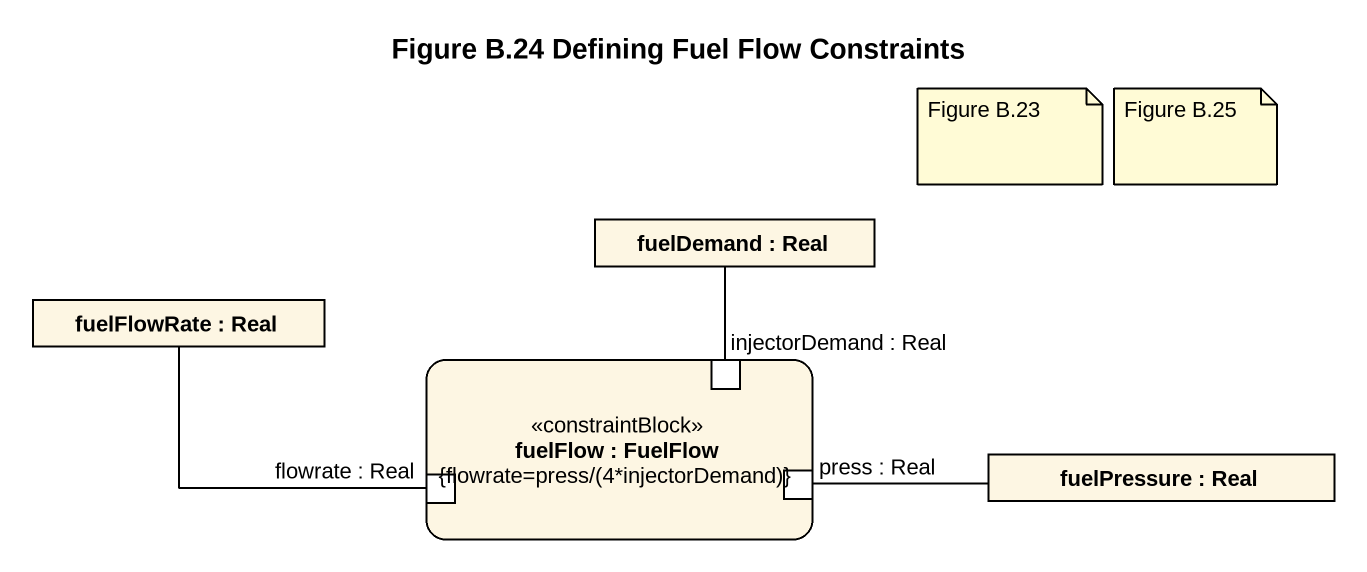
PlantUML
@startuml
title Figure B.24 Defining Fuel Flow Constraints
rectangle "fuelDemand : Real" as fuelDemand
rectangle "fuelFlowRate : Real" as fuelFlowRate
rectangle "fuelFlow : FuelFlow\n{flowrate=press/(4*injectorDemand)}" as fuelFlow <<constraintBlock>> {
  port "injectorDemand : Real" as injectorDemand_Real
  port "flowrate : Real" as flowrate_Real
  port "press : Real" as press_Real
}
rectangle "fuelPressure : Real" as fuelPressure
fuelDemand -- injectorDemand_Real
fuelFlowRate -- flowrate_Real
fuelPressure -left- press_Real
note as N1
  Figure B.23
end note
note as N2
  Figure B.25
end note
@enduml
